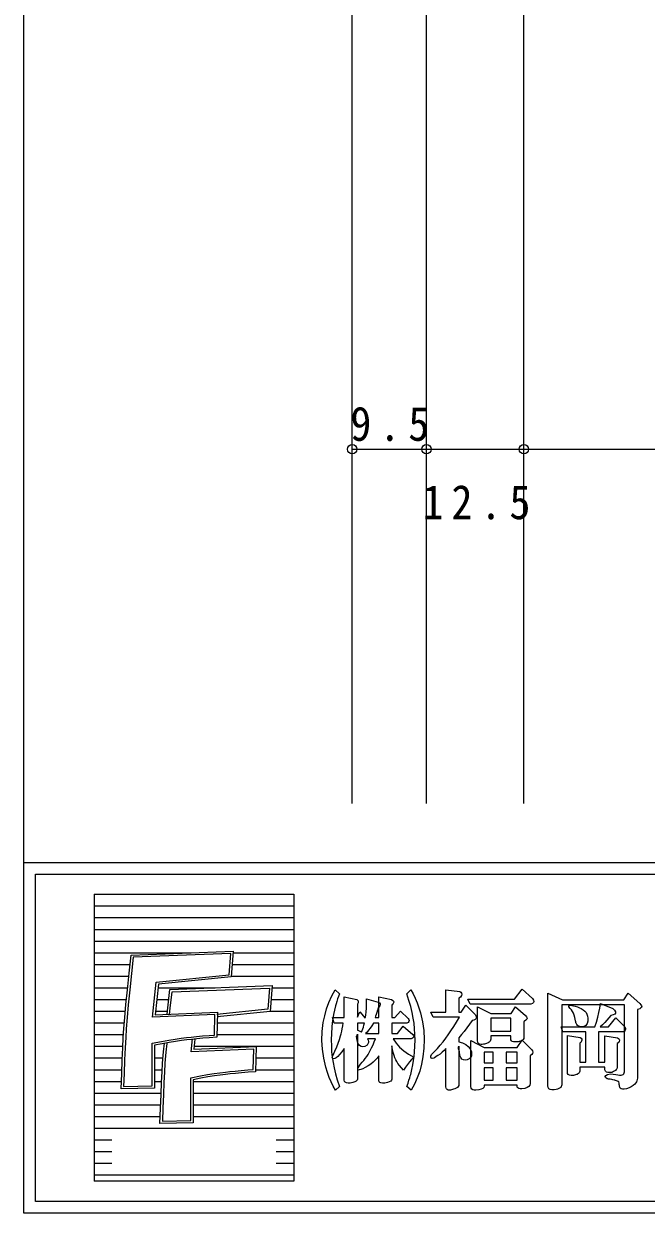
# Model space of a CAD drawing. Units: millimetres on the paper, with parts at other scales. Extents: x 412 to 1654, y -812 to -538.
# Drawn here: x 831.9 to 871.8, y -811.7 to -735.4 of the extents above; entities that cross this region are included whole.
import ezdxf

# ---------------------------------------------------------------- set-up
doc = ezdxf.new("R2010")
doc.units = ezdxf.units.MM
doc.header["$PDMODE"] = 32
doc.header["$PDSIZE"] = 0.6
doc.layers.add('1-9_hojyosen', color=7, linetype='Continuous', lineweight=9)
doc.layers.add('F-0', color=5, linetype='Continuous', lineweight=9)
doc.styles.add('ＭＳ ゴシック', font='')
doc.styles.get('ＭＳ ゴシック').set_extended_font_data('MS Gothic')

msp = doc.modelspace()

# ---------------------------------------------------------------- linework, layer by layer
at = {"layer": '1-9_hojyosen'}
for p, q in [((852.923, -785.416), (852.923, -542.59)), ((857.673, -785.416), (857.673, -542.59)), ((863.923, -785.416), (863.923, -542.59))]:
    msp.add_line(p, q, dxfattribs=at)
at = {"layer": '1-9_hojyosen', "color": 3}
for p, q in [((857.673, -762.7), (857.673, -739.513)), ((863.923, -762.7), (863.923, -739.513)), ((852.923, -762.695), (857.673, -762.695)), ((857.673, -762.695), (863.923, -762.695)), ((863.923, -762.695), (896.423, -762.695))]:
    msp.add_line(p, q, dxfattribs=at)
at = {"layer": '1-9_hojyosen', "color": 134}
for p in [(852.923, -762.695), (857.673, -762.695), (863.923, -762.695)]:
    msp.add_point(p, dxfattribs=at)
at = {"layer": 'F-0'}
for p, q in [((831.866, -811.69), (831.866, -538.527)), ((831.866, -789.19), (913.927, -789.19)), ((831.866, -811.69), (831.866, -789.19)), ((831.866, -789.19), (977.416, -789.19)), ((836.382, -791.236), (836.382, -809.643)), ((836.382, -791.236), (849.171, -791.236)), ((849.171, -791.236), (849.171, -809.643)), ((840.825, -801.347), (840.876, -800.793)), ((842.834, -800.519), (842.763, -801.174)), ((840.765, -802.066), (840.825, -801.347)), ((842.763, -801.174), (846.757, -801.004)), ((846.757, -801.004), (846.715, -802.619)), ((840.731, -802.629), (840.765, -802.066)), ((840.697, -803.297), (840.731, -802.629)), ((843.211, -803.034), (842.72, -803.129)), ((842.72, -803.129), (842.72, -805.891)), ((843.665, -802.952), (843.211, -803.034)), ((844.082, -802.884), (843.665, -802.952)), ((844.461, -802.83), (844.082, -802.884)), ((844.802, -802.789), (844.461, -802.83)), ((845.097, -802.755), (844.802, -802.789)), ((845.435, -802.721), (845.097, -802.755)), ((845.817, -802.687), (845.435, -802.721)), ((846.244, -802.653), (845.817, -802.687)), ((846.715, -802.619), (846.244, -802.653)), ((840.663, -804.071), (840.697, -803.297)), ((840.629, -804.949), (840.663, -804.071)), ((840.595, -805.934), (840.629, -804.949)), ((842.72, -805.891), (840.595, -805.934)), ((849.171, -809.643), (836.382, -809.643)), ((913.927, -811.69), (831.866, -811.69)), ((1223.866, -811.69), (831.866, -811.69))]:
    msp.add_line(p, q, dxfattribs=at)
at = {"layer": 'F-0', "color": 4, "lineweight": 5}
for p, q in [((832.616, -810.94), (832.616, -789.94)), ((832.616, -789.94), (913.177, -789.94)), ((836.382, -791.236), (849.171, -791.236)), ((836.382, -791.986), (849.171, -791.986)), ((836.382, -792.736), (849.171, -792.736)), ((836.382, -793.486), (849.171, -793.486)), ((836.382, -794.236), (849.171, -794.236)), ((836.382, -794.986), (842.587, -794.986)), ((845.13, -795.037), (838.883, -795.28)), ((845.025, -796.401), (845.13, -795.037)), ((845.284, -794.986), (849.171, -794.986)), ((836.382, -795.736), (838.682, -795.736)), ((845.251, -795.736), (849.171, -795.736)), ((836.382, -796.486), (838.6, -796.486)), ((845.194, -796.486), (849.171, -796.486)), ((836.382, -797.236), (838.518, -797.236)), ((840.465, -797.236), (844.135, -797.236)), ((847.766, -797.236), (849.171, -797.236)), ((836.382, -797.986), (838.436, -797.986)), ((840.383, -797.986), (841.163, -797.986)), ((847.734, -797.986), (849.171, -797.986)), ((836.382, -798.736), (838.354, -798.736)), ((840.302, -798.736), (841.081, -798.736)), ((847.676, -798.736), (849.171, -798.736)), ((836.382, -799.486), (838.302, -799.486)), ((844.263, -799.486), (849.171, -799.486)), ((836.382, -800.236), (838.255, -800.236)), ((844.243, -800.236), (849.171, -800.236)), ((836.382, -800.986), (838.216, -800.986)), ((842.818, -800.986), (849.171, -800.986)), ((836.382, -801.736), (838.198, -801.736)), ((840.235, -801.736), (840.785, -801.736)), ((846.747, -801.736), (849.171, -801.736)), ((836.382, -802.486), (838.166, -802.486)), ((840.235, -802.486), (840.738, -802.486)), ((846.727, -802.486), (849.171, -802.486)), ((836.382, -803.236), (838.138, -803.236)), ((840.235, -803.236), (840.7, -803.236)), ((842.72, -803.236), (849.171, -803.236)), ((836.382, -803.986), (840.667, -803.986)), ((842.72, -803.986), (849.171, -803.986)), ((836.382, -804.736), (840.637, -804.736)), ((842.72, -804.736), (849.171, -804.736)), ((836.382, -805.486), (840.622, -805.486)), ((842.72, -805.486), (849.171, -805.486)), ((836.382, -806.236), (849.171, -806.236)), ((836.382, -806.986), (837.507, -806.986)), ((836.382, -807.736), (837.507, -807.736)), ((848.046, -806.986), (849.171, -806.986)), ((848.046, -807.736), (849.171, -807.736)), ((836.382, -808.486), (837.507, -808.486)), ((848.046, -808.486), (849.171, -808.486)), ((836.382, -809.236), (849.171, -809.236)), ((913.177, -810.94), (832.616, -810.94))]:
    msp.add_line(p, q, dxfattribs=at)
at = {"layer": 'F-0'}
for points in [[(845.292, -794.881), (845.165, -796.538), (840.49, -797.006), (840.277, -798.96), (844.272, -798.79), (844.23, -800.405), (843.759, -800.439), (843.332, -800.473), (842.95, -800.507), (842.611, -800.541), (842.317, -800.575), (841.976, -800.616), (841.597, -800.671), (841.18, -800.739), (840.726, -800.82), (840.235, -800.915), (840.235, -803.678), (838.11, -803.72), (838.144, -802.736), (838.178, -801.857), (838.212, -801.084), (838.246, -800.416), (838.28, -799.853), (838.34, -799.134), (838.416, -798.303), (838.51, -797.359), (838.62, -796.303), (838.748, -795.136)], [(851.851, -803.801), (851.705, -803.548), (851.57, -803.273), (851.446, -802.977), (851.333, -802.661), (851.229, -802.324), (851.093, -801.748), (851.008, -801.175), (850.975, -800.604), (850.994, -800.036), (851.065, -799.47), (851.156, -799.025), (851.276, -798.592), (851.426, -798.17), (851.607, -797.758), (851.817, -797.359), (852.094, -797.617), (852.032, -797.79), (851.977, -797.953), (851.928, -798.108), (851.885, -798.253), (851.849, -798.389), (851.779, -798.674), (851.721, -798.953), (851.672, -799.226), (851.635, -799.492), (851.608, -799.751), (851.584, -800.171), (851.574, -800.573), (851.58, -800.959), (851.6, -801.328), (851.635, -801.68), (851.688, -802.016), (851.761, -802.371), (851.852, -802.747), (851.964, -803.144), (852.094, -803.561)], [(856.67, -797.359), (856.816, -797.621), (856.951, -797.901), (857.075, -798.199), (857.188, -798.514), (857.29, -798.847), (857.418, -799.412), (857.499, -799.977), (857.531, -800.541), (857.516, -801.106), (857.454, -801.669), (857.362, -802.129), (857.242, -802.572), (857.091, -802.998), (856.91, -803.408), (856.699, -803.801), (856.426, -803.565), (856.496, -803.347), (856.555, -803.16), (856.604, -803.006), (856.641, -802.883), (856.668, -802.793), (856.738, -802.483), (856.797, -802.185), (856.846, -801.898), (856.884, -801.623), (856.91, -801.358), (856.935, -800.967), (856.945, -800.587), (856.94, -800.218), (856.919, -799.86), (856.884, -799.512), (856.831, -799.179), (856.759, -798.823), (856.667, -798.444), (856.556, -798.042), (856.426, -797.617)], [(863.324, -797.959), (863.817, -797.331), (864.481, -797.926), (864.54, -798.025), (864.56, -798.109), (864.539, -798.178), (864.479, -798.233), (864.378, -798.274), (860.472, -798.274), (860.337, -797.959)], [(867.728, -798.641), (867.826, -798.728), (867.904, -798.826), (867.963, -798.933), (868.003, -799.049), (868.024, -799.175), (868.023, -799.377), (867.978, -799.533), (867.889, -799.645), (867.755, -799.712), (867.577, -799.734), (867.499, -799.725), (867.429, -799.697), (867.367, -799.652), (867.315, -799.588), (867.271, -799.506), (867.258, -799.472), (867.243, -799.419), (867.226, -799.345), (867.207, -799.252), (867.185, -799.139), (867.149, -798.994), (867.101, -798.864), (867.041, -798.749), (866.97, -798.648), (866.888, -798.562), (866.806, -798.455), (866.799, -798.388), (866.865, -798.359), (867.006, -798.369), (867.22, -798.419), (867.361, -798.465), (867.482, -798.51), (867.584, -798.554), (867.666, -798.598)], [(861.797, -799.189), (861.797, -800.006), (863.084, -800.006), (863.084, -799.189)], [(853.253, -799.494), (853.253, -799.947), (853.331, -799.982), (853.397, -800.013), (853.451, -800.04), (853.492, -800.061), (853.521, -800.079), (853.562, -799.978), (853.6, -799.869), (853.637, -799.752), (853.672, -799.627), (853.705, -799.494)], [(854.621, -799.494), (854.275, -799.494), (854.173, -799.669), (854.072, -799.824), (853.97, -799.959), (853.867, -800.073), (853.764, -800.168), (854.621, -800.168)], [(861.366, -803.472), (861.366, -803.543), (861.345, -803.626), (861.283, -803.694), (861.179, -803.745), (861.033, -803.781), (860.846, -803.801), (860.73, -803.801), (860.641, -803.777), (860.577, -803.731), (860.538, -803.662), (860.526, -803.57), (860.526, -800.618), (861.375, -801.057), (863.484, -801.057), (863.817, -800.591), (864.417, -801.202), (864.472, -801.284), (864.492, -801.363), (864.478, -801.44), (864.429, -801.514), (864.346, -801.585), (864.329, -801.593), (864.329, -803.381), (864.307, -803.484), (864.242, -803.569), (864.132, -803.637), (863.979, -803.687), (863.782, -803.72), (863.676, -803.721), (863.594, -803.701), (863.535, -803.66), (863.5, -803.598), (863.488, -803.516), (863.488, -803.472)], [(861.366, -801.371), (861.366, -802.053), (861.953, -802.053), (861.953, -801.371)], [(862.793, -801.371), (862.793, -802.053), (863.488, -802.053), (863.488, -801.371)], [(861.366, -803.158), (861.953, -803.158), (861.953, -802.368), (861.366, -802.368)], [(862.793, -803.158), (863.488, -803.158), (863.488, -802.368), (862.793, -802.368)]]:
    msp.add_lwpolyline(points, close=True, dxfattribs=at)
at = {"layer": 'F-0', "color": 4, "lineweight": 5}
for points in [[(838.883, -795.28), (838.769, -796.319), (838.659, -797.374), (838.565, -798.317), (838.489, -799.147), (838.43, -799.864), (838.396, -800.424), (838.362, -801.091), (838.328, -801.863), (838.294, -802.741), (838.265, -803.567), (840.085, -803.531), (840.085, -800.792), (840.699, -800.673), (841.155, -800.591), (841.574, -800.522), (841.956, -800.467), (842.3, -800.426), (842.595, -800.392), (842.936, -800.358), (843.32, -800.324), (843.748, -800.29), (844.083, -800.266), (844.118, -798.947), (840.11, -799.118), (840.354, -796.868), (845.025, -796.401)], [(841.211, -798.943), (841.254, -798.533), (841.368, -797.494), (847.615, -797.251), (847.51, -798.615), (844.249, -798.941)], [(841.025, -800.807), (840.974, -801.36), (840.915, -802.077), (840.881, -802.637), (840.847, -803.304), (840.813, -804.077), (840.779, -804.955), (840.751, -805.781), (842.57, -805.744), (842.57, -803.005), (843.184, -802.886), (843.64, -802.804), (844.059, -802.736), (844.441, -802.681), (844.785, -802.64), (845.08, -802.606), (845.421, -802.571), (845.805, -802.537), (846.233, -802.503), (846.569, -802.479), (846.603, -801.161), (842.595, -801.331), (842.685, -800.503)]]:
    msp.add_lwpolyline(points, dxfattribs=at)
at = {"layer": 'F-0'}
for points in [[(841.062, -798.927), (841.105, -798.517), (841.233, -797.349), (847.777, -797.094), (847.65, -798.751), (844.264, -799.09)], [(851.674, -801.775), (851.646, -801.737), (851.643, -801.675), (851.665, -801.588), (851.804, -801.301), (851.923, -801.031), (852.024, -800.779), (852.106, -800.543), (852.17, -800.324), (852.211, -800.178), (852.247, -800.023), (852.28, -799.857), (852.308, -799.68), (852.332, -799.494), (851.758, -799.494), (851.658, -799.144), (852.412, -799.144), (852.412, -797.816), (853.215, -797.991), (853.263, -798.027), (853.293, -798.074), (853.303, -798.132), (853.294, -798.2), (853.266, -798.279), (853.253, -798.293), (853.253, -799.109), (853.417, -798.786), (853.758, -799.19), (853.787, -798.998), (853.81, -798.779), (853.827, -798.531), (853.837, -798.255), (853.84, -797.951), (854.587, -798.152), (854.662, -798.201), (854.703, -798.258), (854.71, -798.324), (854.684, -798.399), (854.625, -798.483), (854.588, -798.502)], [(854.588, -798.502), (854.539, -798.674), (854.494, -798.824), (854.453, -798.953), (854.417, -799.06), (854.384, -799.144), (854.621, -799.144), (854.621, -797.816), (855.445, -797.99), (855.529, -798.039), (855.575, -798.097), (855.583, -798.164), (855.551, -798.24), (855.482, -798.324), (855.462, -798.334), (855.462, -799.144), (855.645, -799.144), (856.003, -798.732), (856.507, -799.198), (856.549, -799.273), (856.562, -799.341), (856.546, -799.4), (856.502, -799.451), (856.429, -799.494), (855.462, -799.494), (855.462, -800.168), (855.83, -800.168), (856.185, -799.702), (856.802, -800.22), (856.852, -800.297), (856.866, -800.365), (856.845, -800.425), (856.788, -800.475), (856.696, -800.517), (855.542, -800.517), (855.73, -800.789), (855.956, -801.043), (856.22, -801.277), (856.522, -801.492), (856.862, -801.689)], [(858.909, -801.135), (858.807, -801.256), (858.689, -801.371), (858.555, -801.482), (858.406, -801.586), (858.242, -801.686), (858.229, -801.698), (858.212, -801.71), (858.193, -801.723), (858.17, -801.736), (858.144, -801.75), (858.047, -801.759), (857.983, -801.74), (857.954, -801.694), (857.958, -801.618), (857.997, -801.515), (858.189, -801.326), (858.377, -801.127), (858.56, -800.917), (858.738, -800.698), (858.911, -800.468), (859.075, -800.245), (859.246, -799.997), (859.423, -799.725), (859.608, -799.429), (859.798, -799.109), (858.101, -799.109), (857.967, -798.794), (858.909, -798.794), (858.909, -797.359), (859.806, -797.476), (859.885, -797.514), (859.93, -797.569), (859.942, -797.64), (859.919, -797.727), (859.863, -797.831), (859.75, -797.898), (859.75, -798.794), (859.901, -798.794), (860.206, -798.355)], [(866.354, -798.327), (866.354, -803.381), (866.35, -803.456), (866.337, -803.52), (866.316, -803.574), (866.286, -803.618), (866.248, -803.652), (866.212, -803.677), (866.156, -803.702), (866.08, -803.726), (865.983, -803.75), (865.865, -803.774), (865.719, -803.781), (865.606, -803.759), (865.525, -803.707), (865.476, -803.626), (865.46, -803.516), (865.46, -797.574), (866.387, -798.013), (870.329, -798.013), (870.602, -797.574), (871.353, -798.247), (871.427, -798.325), (871.469, -798.394), (871.478, -798.454), (871.455, -798.504), (871.399, -798.545), (871.386, -798.55), (871.377, -798.557), (871.37, -798.564), (871.366, -798.573), (871.365, -798.584), (871.203, -798.637), (871.203, -802.924), (871.199, -803.024), (871.187, -803.115), (871.168, -803.194), (871.141, -803.262), (871.106, -803.32), (871.027, -803.417)], [(860.206, -798.355), (860.814, -798.974), (860.866, -799.067), (860.883, -799.147), (860.864, -799.212), (860.809, -799.264), (860.718, -799.302), (860.609, -799.324), (860.433, -799.569), (860.259, -799.803), (860.087, -800.027), (859.917, -800.24), (859.75, -800.443), (859.75, -800.694), (859.995, -800.771), (860.199, -800.873), (860.36, -801.001), (860.48, -801.155), (860.558, -801.335), (860.573, -801.482), (860.555, -801.608), (860.502, -801.713), (860.416, -801.797), (860.295, -801.859), (860.158, -801.883), (860.043, -801.865), (859.949, -801.806), (859.877, -801.707), (859.826, -801.566), (859.814, -801.49), (859.801, -801.415), (859.785, -801.341), (859.767, -801.267), (859.747, -801.194), (859.739, -801.161), (859.735, -801.123), (859.736, -801.079), (859.741, -801.029), (859.75, -800.973), (859.75, -803.439)], [(861.797, -800.321), (861.797, -800.526), (861.786, -800.596), (861.755, -800.659), (861.702, -800.715), (861.629, -800.765), (861.534, -800.808), (861.465, -800.828), (861.396, -800.845), (861.327, -800.856), (861.257, -800.863), (861.188, -800.865), (861.105, -800.856), (861.04, -800.828), (860.994, -800.782), (860.966, -800.717), (860.957, -800.634), (860.957, -798.463), (861.804, -798.875), (863.106, -798.875), (863.378, -798.463), (864.034, -799.019), (864.1, -799.102), (864.125, -799.18), (864.111, -799.252), (864.057, -799.318), (863.963, -799.379), (863.925, -799.392), (863.925, -800.418), (863.914, -800.489), (863.882, -800.551), (863.829, -800.602), (863.754, -800.643), (863.658, -800.675), (863.618, -800.685), (863.565, -800.693), (863.502, -800.699), (863.428, -800.702), (863.343, -800.704), (863.25, -800.695)], [(867.893, -801.999), (867.893, -800.051), (866.424, -800.051), (866.322, -799.737), (868.462, -799.737), (868.568, -799.429), (868.658, -799.126), (868.733, -798.828), (868.792, -798.535), (868.835, -798.247), (869.618, -798.563), (869.73, -798.677), (869.788, -798.775), (869.792, -798.858), (869.743, -798.926), (869.64, -798.979), (869.502, -799.002), (869.375, -799.164), (869.241, -799.318), (869.102, -799.465), (868.957, -799.605), (868.806, -799.737), (869.338, -799.737), (869.806, -799.163), (870.385, -799.731), (870.427, -799.818), (870.438, -799.894), (870.418, -799.958), (870.367, -800.01), (870.285, -800.051), (868.698, -800.051), (868.698, -801.999), (869.105, -801.999), (869.105, -800.321), (869.913, -800.439), (869.991, -800.477), (870.036, -800.529), (870.047, -800.595), (870.023, -800.675), (869.966, -800.769)], [(870.155, -802.835), (870.23, -802.82), (870.288, -802.792), (870.33, -802.75), (870.354, -802.695), (870.363, -802.627), (870.363, -798.327), (866.354, -798.327)], [(853.899, -800.517), (853.941, -800.596), (853.96, -800.674), (853.954, -800.751), (853.926, -800.828), (853.873, -800.904), (853.734, -800.991), (853.605, -801.023), (853.486, -801.001), (853.377, -800.925), (853.278, -800.794), (853.256, -800.688), (853.237, -800.592), (853.221, -800.507), (853.206, -800.434), (853.194, -800.372), (853.196, -800.36), (853.203, -800.339), (853.215, -800.308), (853.231, -800.268), (853.253, -800.219), (853.253, -803.085), (853.234, -803.158), (853.18, -803.22), (853.089, -803.272), (852.961, -803.313), (852.797, -803.343), (852.659, -803.344), (852.551, -803.328), (852.474, -803.292), (852.428, -803.238), (852.412, -803.166), (852.412, -801.135), (852.251, -801.347), (852.11, -801.517), (851.989, -801.646), (851.888, -801.732), (851.807, -801.777), (851.728, -801.788), (851.674, -801.775)], [(853.273, -802.447), (853.3, -802.371), (853.356, -802.264), (853.441, -802.126), (853.555, -802.009), (853.661, -801.889), (853.758, -801.765), (853.848, -801.637), (853.93, -801.505), (854.049, -801.295), (854.157, -801.09), (854.252, -800.893), (854.335, -800.702), (854.406, -800.517), (853.899, -800.517)], [(863.25, -800.695), (863.177, -800.671), (863.126, -800.63), (863.095, -800.573), (863.084, -800.499), (863.084, -800.321), (861.797, -800.321)], [(869.966, -800.769), (869.91, -800.806), (869.91, -802.277), (869.902, -802.355), (869.879, -802.424), (869.84, -802.484), (869.786, -802.536), (869.716, -802.58), (869.665, -802.612), (869.61, -802.638), (869.55, -802.656), (869.486, -802.667), (869.417, -802.67), (869.305, -802.668), (869.217, -802.638), (869.155, -802.58), (869.118, -802.496), (869.105, -802.385), (869.105, -802.314), (867.513, -802.314), (867.513, -802.519), (867.507, -802.587), (867.489, -802.645), (867.46, -802.696), (867.419, -802.738), (867.366, -802.772), (867.335, -802.785), (867.293, -802.799), (867.239, -802.816), (867.173, -802.834), (867.095, -802.854), (866.956, -802.864), (866.848, -802.846), (866.77, -802.801), (866.724, -802.728), (866.708, -802.627), (866.708, -800.294), (867.525, -800.414), (867.592, -800.462), (867.63, -800.52)], [(867.63, -800.52), (867.638, -800.585), (867.618, -800.659), (867.569, -800.742), (867.513, -800.78), (867.513, -801.999), (867.893, -801.999)], [(856.862, -801.689), (856.719, -801.83), (856.583, -801.982), (856.453, -802.146), (856.329, -802.322), (856.212, -802.508), (856.074, -802.36), (855.954, -802.22), (855.852, -802.088), (855.769, -801.965), (855.705, -801.851), (855.652, -801.727), (855.601, -801.575), (855.552, -801.394), (855.506, -801.185), (855.462, -800.946), (855.462, -803.085), (855.443, -803.158), (855.389, -803.22), (855.297, -803.272), (855.17, -803.313), (855.005, -803.343), (854.867, -803.345), (854.759, -803.332), (854.683, -803.302), (854.636, -803.256), (854.621, -803.193), (854.621, -801.593), (854.51, -801.743), (854.387, -801.881), (854.252, -802.008), (854.105, -802.125), (853.946, -802.23), (853.757, -802.339), (853.598, -802.421), (853.469, -802.477), (853.371, -802.506), (853.303, -802.508), (853.274, -802.493), (853.273, -802.447)], [(859.75, -803.439), (859.748, -803.508), (859.72, -803.569), (859.668, -803.625), (859.589, -803.674), (859.486, -803.717), (859.418, -803.739), (859.351, -803.758), (859.284, -803.775), (859.217, -803.789), (859.151, -803.801), (859.076, -803.793), (859.014, -803.767), (858.966, -803.723), (858.931, -803.662), (858.909, -803.583), (858.909, -801.135)], [(871.027, -803.417), (870.927, -803.506), (870.807, -803.584), (870.667, -803.652), (870.506, -803.711), (870.361, -803.736), (870.245, -803.739), (870.157, -803.719), (870.098, -803.677), (870.067, -803.613), (870.057, -803.565), (870.046, -803.507), (870.035, -803.439), (870.025, -803.361), (870.014, -803.272), (869.996, -803.254), (869.965, -803.236), (869.92, -803.218), (869.863, -803.199), (869.793, -803.18), (869.754, -803.168), (869.701, -803.154), (869.633, -803.139), (869.551, -803.121), (869.455, -803.101), (869.42, -803.1), (869.384, -803.096), (869.346, -803.089), (869.307, -803.079), (869.267, -803.067), (869.16, -802.987), (869.126, -802.915), (869.166, -802.851), (869.28, -802.794), (869.466, -802.746), (869.649, -802.775), (869.809, -802.799), (869.947, -802.817), (870.062, -802.829), (870.155, -802.835)]]:
    msp.add_lwpolyline(points, dxfattribs=at)

# ---------------------------------------------------------------- texts
at = {"layer": '1-9_hojyosen', "char_height": 2.199, "attachment_point": 7, "style": 'ＭＳ ゴシック'}
for s, insert in [('\\T1.38;\\W0.9;9.5', (852.798, -762.195)), ('\\T1.38;\\W0.9;12.5', (857.423, -767.221))]:
    msp.add_mtext(s, dxfattribs=dict(at, insert=insert))

doc.saveas('drawing.dxf')
